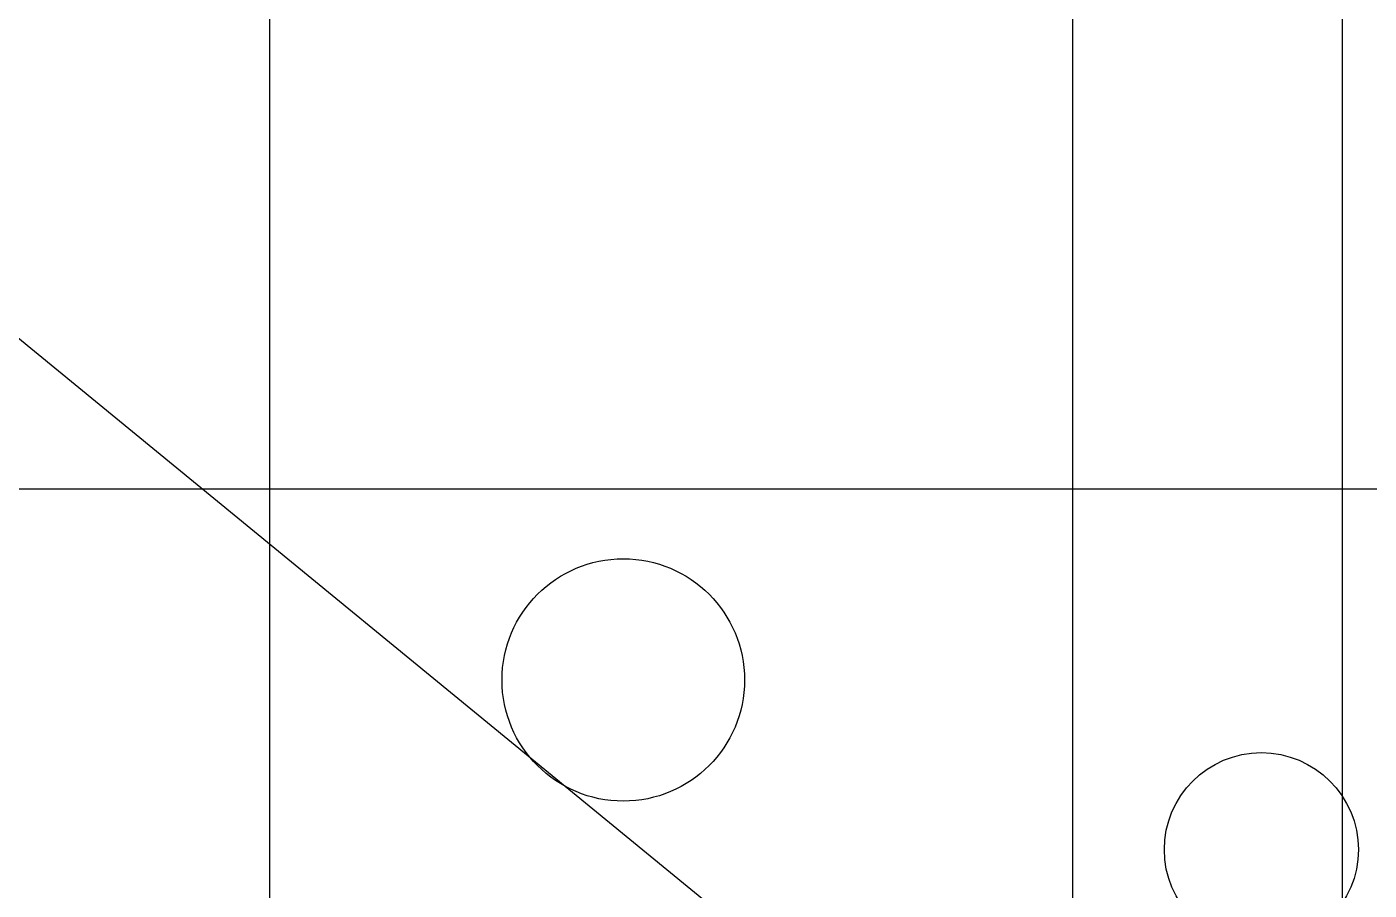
# Model space of a CAD drawing. Extents: x -120222 to -41942, y -19134 to 30932.
# Drawn here: x -78532.5 to -78283.5, y 10220.2 to 10380.5 of the extents above; entities that cross this region are included whole.
import ezdxf

# ---------------------------------------------------------------- set-up
doc = ezdxf.new("R2010")
doc.units = 0
doc.header["$LTSCALE"] = 150
doc.header["$MEASUREMENT"] = 0
doc.linetypes.add('ISO-10______', pattern=[4.699, 3.048, -0.762, 0.127, -0.762])
doc.layers.get('0').update_dxf_attribs({"linetype": 'CONTINUOUS'})
for name, color, linetype in [('____-567', 7, 'CONTINUOUS'), ('____-568', 7, 'CONTINUOUS'), ('____B', 7, 'CONTINUOUS'), ('___B', 7, 'CONTINUOUS')]:
    doc.layers.add(name, color=color, linetype=linetype)

# ---------------------------------------------------------------- blocks, each defined once
blk = doc.blocks.new('____-34')
at = {"color": 1, "linetype": 'Continuous'}
blk.add_circle((-84856.96, 5710.52), 22.5, dxfattribs=at)
at = {"color": 8, "linetype": 'Continuous'}
blk.add_circle((-84738.56, 5679.02), 18, dxfattribs=at)
blk = doc.blocks.new('____-49')
at = {"color": 1}
blk.add_blockref('____-34', (0, 0), dxfattribs=at)
blk = doc.blocks.new('____-167')
at = {"color": 1}
blk.add_blockref('____-49', (0, 0), dxfattribs=at)
blk = doc.blocks.new('____-181')
at = {"color": 1, "linetype": 'Continuous'}
for q in [(-85273.56, 6023.52), (-84773.56, 6023.52)]:
    blk.add_line((-84773.56, 5613.52), q, dxfattribs=at)
blk = doc.blocks.new('____-186')
at = {"color": 1, "linetype": 'Continuous', "flags": 128}
blk.add_lwpolyline([(-84723.56, 5563.52), (-85323.56, 5563.52), (-85323.56, 6163.52), (-84723.56, 6163.52)], close=True, dxfattribs=at)
at = {"color": 1}
blk.add_blockref('____-181', (0, 0), dxfattribs=at)

msp = doc.modelspace()

# ---------------------------------------------------------------- linework, layer by layer
at = {"layer": '____B', "color": 6, "linetype": 'ISO-10______'}
msp.add_line((-78487.45335, -18224.63715), (-78487.45335, 28821.32986), dxfattribs=at)
at = {"layer": '___B', "color": 5}
msp.add_line((-109073.35209, 10294.71684), (-41992.1314, 10294.71684), dxfattribs=at)

# ---------------------------------------------------------------- block references
at = {"layer": '____-567', "color": 0}
msp.add_blockref('____-167', (6435.10495, 4548.69799), dxfattribs=at)
at = {"layer": '____-568', "color": 0}
msp.add_blockref('____-186', (6435.10495, 4548.69799), dxfattribs=at)

doc.saveas('drawing.dxf')
